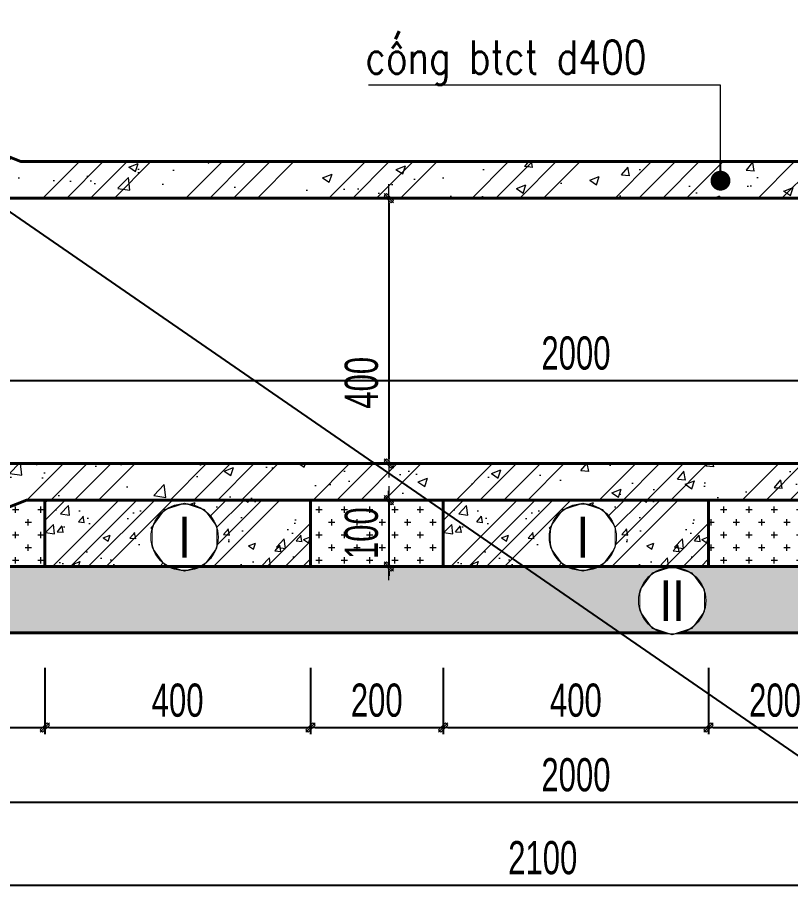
# Model space of a CAD drawing. Header units: inches. Extents: x 2792 to 53517, y -20644 to 27576.
# Drawn here: x 36331 to 37495, y 17939 to 19260 of the extents above; entities that cross this region are included whole.
import ezdxf
from ezdxf.enums import TextEntityAlignment as Align

# ---------------------------------------------------------------- set-up
doc = ezdxf.new("R2010")
doc.units = ezdxf.units.IN
doc.header["$MEASUREMENT"] = 0
doc.set_wipeout_variables(frame=1)
for name, color, linetype, lineweight in [('CAT1', 2, 'Continuous', 40), ('dim', 144, 'Continuous', 13), ('LC Dim', 8, 'Continuous', 18), ('LC Hatch', 252, 'Continuous', 9), ('LC ISO', 153, 'Continuous', 13), ('LC Net manh', 9, 'Continuous', 5), ('LC Text1', 3, 'Continuous', 20)]:
    doc.layers.add(name, color=color, linetype=linetype, lineweight=lineweight)
doc.layers.add('KCS_Plotter', color=11, linetype='Continuous', plot=False)
doc.styles.add('General text 2', font='arial.ttf')
doc.styles.add('HOATBIF', font='hoatbif.shx', dxfattribs={"width": 0.7})
doc.styles.add('LC 3', font='vnsimli.shx', dxfattribs={"width": 0.75})
doc.styles.add('TXTDIM', font='', dxfattribs={"width": 0.7})
doc.styles.get('TXTDIM').set_extended_font_data('.VnArial')
doc.dimstyles.new('1-100(1-25)', dxfattribs={"dimscale": 25, "dimtxt": 2.5, "dimasz": 0.35, "dimexe": 0.5, "dimexo": 0, "dimgap": 0.8, "dimtad": 1, "dimdec": 0, "dimzin": 0, "dimdsep": 46, "dimtxsty": 'HOATBIF', "dimblk1": 'DOT', "dimblk2": 'DOT', "dimsah": 1, "dimcen": -1, "dimdle": 1, "dimclrd": 256, "dimclre": 256, "dimclrt": 4, "dimadec": 3, "dimazin": 2, "dimtfac": 0.3333333333333333, "dimtdec": 0, "dimtix": 1, "dimtmove": 2, "dimatfit": 3, "dimldrblk": 'DOT', "dimfxl": 1, "dimtvp": 0.8333333333333331, "dimtolj": 1, "dimtzin": 0, "dimarcsym": 0})
doc.dimstyles.new('DIM 20', dxfattribs={"dimscale": 20, "dimtxt": 2, "dimasz": 0.3, "dimexe": 0.5, "dimexo": 0, "dimgap": 0.5, "dimtad": 1, "dimdec": 0, "dimzin": 12, "dimdsep": 46, "dimtxsty": 'TXTDIM', "dimblk": 'SLASH', "dimcen": 1.5, "dimclrd": 144, "dimclre": 144, "dimclrt": 1, "dimadec": 0, "dimazin": 0, "dimtfac": 1, "dimtdec": 0, "dimtix": 1, "dimtmove": 0, "dimatfit": 3, "dimldrblk": 'DOT', "dimfxl": 2, "dimtolj": 1, "dimtzin": 0, "dimlwd": 9, "dimlwe": 9, "dimarcsym": 1})
pattern_1 = [(0, (-21988.71400788117, 29167.47383238235), (19.05, 19.05), [9.524999999999999, -28.575]), (90, (-21983.95150788122, 29162.71133238263), (-19.05, 19.05), [9.524999999999999, -28.575])]
pattern_2 = [(49.99999999999999, (-21988.71400788117, 29167.47383238235), (145.7477351968032, -12.75126843112247), [15.24, -167.64]), (355, (-21988.71400788117, 29167.47383238235), (-28.19426078053359, 152.845314305744), [12.192, -134.112]), (100.451, (-21976.56840788112, 29166.41123238252), (117.5540013327674, 140.0933502562335), [12.952, -142.472]), (49.99999999999999, (-21828.71400788117, 29327.47383238235), (145.7477351968032, -12.75126843112247), [15.24, -167.64]), (355, (-21828.71400788117, 29327.47383238235), (-28.19426078053359, 152.845314305744), [12.192, -134.112]), (100.451, (-21816.56840788112, 29326.41123238252), (117.5540013327674, 140.0933502562335), [12.952, -142.472]), (46.18420000000002, (-21988.71400788117, 29208.11383238249), (216.863232713704, -33.63386234618172), [22.85999999999995, -251.4599999999996]), (96.6356, (-21970.64208788116, 29205.31103238231), (189.9233875729897, 197.9404447120394), [19.428, -213.708]), (351.1840000000001, (-21988.71400788117, 29208.11383238249), (189.9236846511471, 197.9400942884782), [18.288, -201.168]), (46.18420000000002, (-21828.71400788117, 29368.11383238249), (216.863232713704, -33.63386234618172), [22.85999999999995, -251.4599999999996]), (96.6356, (-21810.64208788116, 29365.31103238231), (189.9233875729897, 197.9404447120394), [19.428, -213.708]), (351.1840000000001, (-21828.71400788117, 29368.11383238249), (189.9236846511471, 197.9400942884782), [18.288, -201.168]), (21, (-21968.39400788122, 29197.95383238234), (121.2919038683066, -81.81241481341), [15.24, -167.64]), (326.0000000000001, (-21968.39400788122, 29197.95383238234), (49.44162267811766, 147.3503728978554), [12.192, -134.112]), (71.4514, (-21958.28640788112, 29191.13615238247), (170.7331926160996, 65.53828617284596), [12.952, -142.472]), (21, (-21808.39400788122, 29357.95383238234), (121.2919038683066, -81.81241481341), [15.24, -167.64]), (326.0000000000001, (-21808.39400788122, 29357.95383238234), (49.44162267811766, 147.3503728978554), [12.192, -134.112]), (71.4514, (-21798.28640788112, 29351.13615238247), (170.7331926160996, 65.53828617284596), [12.952, -142.472]), (37.50000000000001, (-21988.71400788117, 29167.47383238235), (2.470882600473454, 67.64403109852249), [0, -132.4864, 0, -136.144, 0, -134.62]), (7.499999999999999, (-21988.71400788117, 29167.47383238235), (53.4557300082446, 80.14445985449561), [0, -77.6224, 0, -129.4384, 0, -51.30800000000001]), (327.5, (-22034.02760788117, 29167.47383238235), (108.4724761334971, -4.582995194138755), [0, -50.8, 0, -158.496, 0, -210.312]), (317.5, (-22054.34760788123, 29167.47383238235), (118.5033451088144, 20.34119282666643), [0, -66.04, 0, -105.2576, 0, -149.352]), (45, (-21988.71400788117, 29167.47383238235), (-107.7630734528298, 107.7630734528299), []), (45, (-21952.79296788113, 29167.47383238235), (-107.7630734528298, 107.7630734528299), []), (45, (-21916.8719278812, 29167.47383238235), (-107.7630734528298, 107.7630734528299), []), (45, (-21880.95080788113, 29167.47383238235), (-107.7630734528298, 107.7630734528299), [])]

# ---------------------------------------------------------------- blocks, each defined once
blk = doc.blocks.new('DOT')
at = {"layer": 'LC Dim'}
blk.add_line((-3, 0), (3, 0), dxfattribs=at)
at = {"layer": 'LC Dim', "color": 4}
blk.add_line((-1, -1), (1, 1), dxfattribs=at)
blk.add_lwpolyline([(0.5, 1), (-1, -0.5), (-0.5, -1), (1, 0.5)], close=True, dxfattribs=at)
blk = doc.blocks.new('*D164')
at = {"layer": 'Defpoints', "color": 0, "ltscale": 2, "transparency": 16777216}
for p in [(36072.25724811381, 18280.12295723613), (38172.25724811381, 18280.12295723613), (38172.25724811381, 17952.67464605393)]:
    blk.add_point(p, dxfattribs=at)
at = {"layer": 'LC Dim', "lineweight": -2, "ltscale": 2, "transparency": 16777216}
for p, q in [((36072.25724811381, 18280.12295723613), (36072.25724811381, 17942.67464605393)), ((38172.25724811381, 18280.12295723613), (38172.25724811381, 17942.67464605393)), ((36079.25724811381, 17952.67464605393), (38165.25724811381, 17952.67464605393))]:
    blk.add_line(p, q, dxfattribs=at)
at = {"layer": 'LC Dim', "lineweight": -2, "ltscale": 2, "transparency": 16777216, "xscale": 7, "yscale": 7, "zscale": 7, "rotation": 180}
blk.add_blockref('DOT', (36072.25724811381, 17952.67464605393), dxfattribs=at)
at = {"layer": 'LC Dim', "lineweight": -2, "ltscale": 2, "transparency": 16777216, "xscale": 7, "yscale": 7, "zscale": 7}
blk.add_blockref('DOT', (38172.25724811381, 17952.67464605393), dxfattribs=at)
at = {"layer": 'LC Dim', "color": 4, "ltscale": 2, "transparency": 16777216, "insert": (37122.25724811381, 17993.67464605393), "char_height": 50, "attachment_point": 5, "style": 'HOATBIF'}
blk.add_mtext('\\A1;2100', dxfattribs=at)
blk = doc.blocks.new('_Dot')
at = {"color": 0, "linetype": 'ByBlock', "lineweight": -2}
blk.add_line((-0.5, 0), (-1, 0), dxfattribs=at)
at = {"color": 0, "linetype": 'ByBlock', "const_width": 0.5}
blk.add_lwpolyline([(-0.25, 0, 1), (0.25, 0, 1)], format="xyb", close=True, dxfattribs=at)
blk = doc.blocks.new('*D165')
at = {"layer": 'Defpoints', "color": 0, "ltscale": 2, "transparency": 16777216}
for p in [(36172.25724811381, 18280.12295723613), (38172.25724811381, 18280.12295723613), (38172.25724811381, 18077.67464605393)]:
    blk.add_point(p, dxfattribs=at)
at = {"layer": 'LC Dim', "lineweight": -2, "ltscale": 2, "transparency": 16777216}
for p, q in [((36172.25724811381, 18280.12295723613), (36172.25724811381, 18067.67464605393)), ((38172.25724811381, 18280.12295723613), (38172.25724811381, 18067.67464605393)), ((36179.25724811381, 18077.67464605393), (38165.25724811381, 18077.67464605393))]:
    blk.add_line(p, q, dxfattribs=at)
at = {"layer": 'LC Dim', "lineweight": -2, "ltscale": 2, "transparency": 16777216, "xscale": 7, "yscale": 7, "zscale": 7, "rotation": 180}
blk.add_blockref('DOT', (36172.25724811381, 18077.67464605393), dxfattribs=at)
at = {"layer": 'LC Dim', "lineweight": -2, "ltscale": 2, "transparency": 16777216, "xscale": 7, "yscale": 7, "zscale": 7}
blk.add_blockref('DOT', (38172.25724811381, 18077.67464605393), dxfattribs=at)
at = {"layer": 'LC Dim', "color": 4, "ltscale": 2, "transparency": 16777216, "insert": (37172.25724811381, 18118.67464605393), "char_height": 50, "attachment_point": 5, "style": 'HOATBIF'}
blk.add_mtext('\\A1;2000', dxfattribs=at)
blk = doc.blocks.new('*D167')
at = {"layer": 'Defpoints', "color": 0, "ltscale": 2, "transparency": 16777216}
for p in [(36699.25484530065, 18988.00828226237), (36693.25484530065, 18588.00828226237), (36890.27564213913, 18588.00828226237)]:
    blk.add_point(p, dxfattribs=at)
at = {"layer": 'LC Dim', "lineweight": -2, "ltscale": 2, "transparency": 16777216}
for p, q in [((36699.25484530065, 18988.00828226237), (36900.27564213913, 18988.00828226237)), ((36890.27564213913, 18981.00828226237), (36890.27564213913, 18595.00828226237)), ((36693.25484530065, 18588.00828226237), (36900.27564213913, 18588.00828226237))]:
    blk.add_line(p, q, dxfattribs=at)
at = {"layer": 'LC Dim', "lineweight": -2, "ltscale": 2, "transparency": 16777216, "xscale": 7, "yscale": 7, "zscale": 7}
for p, rotation in [((36890.27564213913, 18988.00828226237), 90), ((36890.27564213913, 18588.00828226237), 270)]:
    blk.add_blockref('DOT', p, dxfattribs=dict(at, rotation=rotation))
at = {"layer": 'LC Dim', "color": 4, "ltscale": 2, "transparency": 16777216, "insert": (36849.27564213711, 18709.69280064991), "char_height": 50, "attachment_point": 5, "rotation": 90, "style": 'HOATBIF'}
blk.add_mtext('\\A1;400', dxfattribs=at)
blk = doc.blocks.new('SLASH')
at = {"layer": 'dim', "color": 16, "linetype": 'Continuous'}
for p, q in [((-0.6, -0.6), (0.6, 0.6)), ((-1.2, 0), (1.2, 0))]:
    blk.add_line(p, q, dxfattribs=at)
blk = doc.blocks.new('*D168')
at = {"layer": 'Defpoints', "color": 0, "ltscale": 2, "transparency": 16777216}
for p in [(36700.68470385132, 18533.00828226237), (36656.16909738044, 18433.00828226237), (36890.27564213913, 18433.00828226237)]:
    blk.add_point(p, dxfattribs=at)
at = {"layer": 'LC Dim', "lineweight": -2, "ltscale": 2, "transparency": 16777216}
for p, q in [((36890.27564213913, 18540.00828226237), (36890.27564213913, 18547.00828226237)), ((36700.68470385132, 18533.00828226237), (36900.27564213913, 18533.00828226237)), ((36890.27564213913, 18533.00828226237), (36890.27564213913, 18433.00828226237)), ((36656.16909738044, 18433.00828226237), (36900.27564213913, 18433.00828226237)), ((36890.27564213913, 18426.00828226237), (36890.27564213913, 18419.00828226237))]:
    blk.add_line(p, q, dxfattribs=at)
at = {"layer": 'LC Dim', "lineweight": -2, "ltscale": 2, "transparency": 16777216, "xscale": 7, "yscale": 7, "zscale": 7}
for p, rotation in [((36890.27564213913, 18533.00828226237), 270), ((36890.27564213913, 18433.00828226237), 90)]:
    blk.add_blockref('DOT', p, dxfattribs=dict(at, rotation=rotation))
at = {"layer": 'LC Dim', "color": 4, "ltscale": 2, "transparency": 16777216, "insert": (36849.27564213913, 18483.00828226236), "char_height": 50, "attachment_point": 5, "rotation": 90, "style": 'HOATBIF'}
blk.add_mtext('\\A1;100', dxfattribs=at)
blk = doc.blocks.new('*D169')
at = {"layer": 'Defpoints', "color": 0, "ltscale": 2, "transparency": 16777216}
for p in [(38172.25724811381, 18713.25897840038), (36172.25724811381, 18691.44835506286), (38172.25724811381, 18691.44835506286)]:
    blk.add_point(p, dxfattribs=at)
at = {"layer": 'LC Dim', "lineweight": -2, "ltscale": 2, "transparency": 16777216}
for p, q in [((36172.25724811381, 18691.44835506286), (36172.25724811381, 18723.25897840038)), ((38172.25724811381, 18691.44835506286), (38172.25724811381, 18723.25897840038)), ((36179.25724811381, 18713.25897840038), (38165.25724811381, 18713.25897840038))]:
    blk.add_line(p, q, dxfattribs=at)
at = {"layer": 'LC Dim', "lineweight": -2, "ltscale": 2, "transparency": 16777216, "xscale": 7, "yscale": 7, "zscale": 7, "rotation": 180}
blk.add_blockref('DOT', (36172.25724811381, 18713.25897840038), dxfattribs=at)
at = {"layer": 'LC Dim', "lineweight": -2, "ltscale": 2, "transparency": 16777216, "xscale": 7, "yscale": 7, "zscale": 7}
blk.add_blockref('DOT', (38172.25724811381, 18713.25897840038), dxfattribs=at)
at = {"layer": 'LC Dim', "color": 4, "ltscale": 2, "transparency": 16777216, "insert": (37172.25724811381, 18754.25897840038), "char_height": 50, "attachment_point": 5, "style": 'HOATBIF'}
blk.add_mtext('\\A1;2000', dxfattribs=at)
blk = doc.blocks.new('*U7')
at = {"layer": 'Defpoints'}
blk.add_lwpolyline([(0, 4.25), (-2.498087322243009, 3.438322226093531), (-4.041990194254393, 1.313322226093531), (-4.041990194254393, -1.313322226093531), (-2.498087322243009, -3.438322226093531), (0, -4.25), (2.498087322243009, -3.438322226093531), (4.041990194254393, -1.313322226093531), (4.041990194254393, 1.313322226093531), (2.498087322243009, 3.438322226093531)], close=True, dxfattribs=at)
at = {"layer": 'LC Text1', "style": 'General text 2', "width": 0.8, "flags": 8}
blk.add_attdef('SYMBOL', text='', height=5.2, dxfattribs=at).set_placement((0, 0), align=Align.MIDDLE_CENTER)
blk.add_wipeout([(0, 4.249999999999972), (-2.4980873222429807, 3.438322226093476), (-4.041990194254396, 1.3133222260935042), (-4.041990194254396, -1.3133222260935895), (-2.4980873222429807, -3.4383222260935895), (0, -4.25), (2.4980873222429807, -3.4383222260935895), (4.041990194254396, -1.3133222260935895), (4.041990194254396, 1.3133222260935042), (2.4980873222429807, 3.438322226093476)]).dxf.layer = 'LC Net manh'
at = {"layer": 'LC ISO'}
blk.add_circle((0, 0), 4.25, dxfattribs=at)
blk = doc.blocks.new('*D218')
at = {"layer": 'Defpoints', "color": 0, "ltscale": 2, "transparency": 16777216}
for p in [(36172.25724811381, 18280.12295723613), (36372.15220632329, 18280.12295723613), (36372.15220632329, 18190.08453655709)]:
    blk.add_point(p, dxfattribs=at)
at = {"layer": 'LC Dim', "lineweight": -2, "ltscale": 2, "transparency": 16777216}
for p, q in [((36172.25724811381, 18280.12295723613), (36172.25724811381, 18180.08453655709)), ((36372.15220632329, 18280.12295723613), (36372.15220632329, 18180.08453655709)), ((36179.25724811381, 18190.08453655709), (36365.15220632329, 18190.08453655709))]:
    blk.add_line(p, q, dxfattribs=at)
at = {"layer": 'LC Dim', "lineweight": -2, "ltscale": 2, "transparency": 16777216, "xscale": 7, "yscale": 7, "zscale": 7, "rotation": 180}
blk.add_blockref('DOT', (36172.25724811381, 18190.08453655709), dxfattribs=at)
at = {"layer": 'LC Dim', "lineweight": -2, "ltscale": 2, "transparency": 16777216, "xscale": 7, "yscale": 7, "zscale": 7}
blk.add_blockref('DOT', (36372.15220632329, 18190.08453655709), dxfattribs=at)
at = {"layer": 'LC Dim', "color": 4, "ltscale": 2, "transparency": 16777216, "insert": (36272.20472721855, 18231.08453655709), "char_height": 50, "attachment_point": 5, "style": 'HOATBIF'}
blk.add_mtext('\\A1;200', dxfattribs=at)
blk = doc.blocks.new('*D219')
at = {"layer": 'Defpoints', "color": 0, "ltscale": 2, "transparency": 16777216}
for p in [(36372.15220632329, 18280.12295723613), (36772.15220632329, 18280.12295723613), (36772.15220632329, 18190.08453655709)]:
    blk.add_point(p, dxfattribs=at)
at = {"layer": 'LC Dim', "lineweight": -2, "ltscale": 2, "transparency": 16777216}
for p, q in [((36372.15220632329, 18280.12295723613), (36372.15220632329, 18180.08453655709)), ((36772.15220632329, 18280.12295723613), (36772.15220632329, 18180.08453655709)), ((36379.15220632329, 18190.08453655709), (36765.15220632329, 18190.08453655709))]:
    blk.add_line(p, q, dxfattribs=at)
at = {"layer": 'LC Dim', "lineweight": -2, "ltscale": 2, "transparency": 16777216, "xscale": 7, "yscale": 7, "zscale": 7, "rotation": 180}
blk.add_blockref('DOT', (36372.15220632329, 18190.08453655709), dxfattribs=at)
at = {"layer": 'LC Dim', "lineweight": -2, "ltscale": 2, "transparency": 16777216, "xscale": 7, "yscale": 7, "zscale": 7}
blk.add_blockref('DOT', (36772.15220632329, 18190.08453655709), dxfattribs=at)
at = {"layer": 'LC Dim', "color": 4, "ltscale": 2, "transparency": 16777216, "insert": (36572.15220632329, 18231.08453655709), "char_height": 50, "attachment_point": 5, "style": 'HOATBIF'}
blk.add_mtext('\\A1;400', dxfattribs=at)
blk = doc.blocks.new('*D220')
at = {"layer": 'Defpoints', "color": 0, "ltscale": 2, "transparency": 16777216}
for p in [(36772.15220632329, 18280.12295723613), (36972.15220632329, 18280.12295723613), (36972.15220632329, 18190.08453655709)]:
    blk.add_point(p, dxfattribs=at)
at = {"layer": 'LC Dim', "lineweight": -2, "ltscale": 2, "transparency": 16777216}
for p, q in [((36772.15220632329, 18280.12295723613), (36772.15220632329, 18180.08453655709)), ((36972.15220632329, 18280.12295723613), (36972.15220632329, 18180.08453655709)), ((36779.15220632329, 18190.08453655709), (36965.15220632329, 18190.08453655709))]:
    blk.add_line(p, q, dxfattribs=at)
at = {"layer": 'LC Dim', "lineweight": -2, "ltscale": 2, "transparency": 16777216, "xscale": 7, "yscale": 7, "zscale": 7, "rotation": 180}
blk.add_blockref('DOT', (36772.15220632329, 18190.08453655709), dxfattribs=at)
at = {"layer": 'LC Dim', "lineweight": -2, "ltscale": 2, "transparency": 16777216, "xscale": 7, "yscale": 7, "zscale": 7}
blk.add_blockref('DOT', (36972.15220632329, 18190.08453655709), dxfattribs=at)
at = {"layer": 'LC Dim', "color": 4, "ltscale": 2, "transparency": 16777216, "insert": (36872.15220632329, 18231.08453655709), "char_height": 50, "attachment_point": 5, "style": 'HOATBIF'}
blk.add_mtext('\\A1;200', dxfattribs=at)
blk = doc.blocks.new('*D221')
at = {"layer": 'Defpoints', "color": 0, "ltscale": 2, "transparency": 16777216}
for p in [(36972.15220632329, 18280.12295723613), (37372.15220632329, 18280.12295723613), (37372.15220632329, 18190.08453655709)]:
    blk.add_point(p, dxfattribs=at)
at = {"layer": 'LC Dim', "lineweight": -2, "ltscale": 2, "transparency": 16777216}
for p, q in [((36972.15220632329, 18280.12295723613), (36972.15220632329, 18180.08453655709)), ((37372.15220632329, 18280.12295723613), (37372.15220632329, 18180.08453655709)), ((36979.15220632329, 18190.08453655709), (37365.15220632329, 18190.08453655709))]:
    blk.add_line(p, q, dxfattribs=at)
at = {"layer": 'LC Dim', "lineweight": -2, "ltscale": 2, "transparency": 16777216, "xscale": 7, "yscale": 7, "zscale": 7, "rotation": 180}
blk.add_blockref('DOT', (36972.15220632329, 18190.08453655709), dxfattribs=at)
at = {"layer": 'LC Dim', "lineweight": -2, "ltscale": 2, "transparency": 16777216, "xscale": 7, "yscale": 7, "zscale": 7}
blk.add_blockref('DOT', (37372.15220632329, 18190.08453655709), dxfattribs=at)
at = {"layer": 'LC Dim', "color": 4, "ltscale": 2, "transparency": 16777216, "insert": (37172.15220632329, 18231.08453655709), "char_height": 50, "attachment_point": 5, "style": 'HOATBIF'}
blk.add_mtext('\\A1;400', dxfattribs=at)
blk = doc.blocks.new('*D222')
at = {"layer": 'Defpoints', "color": 0, "ltscale": 2, "transparency": 16777216}
for p in [(37372.15220632329, 18280.12295723613), (37572.15220632329, 18280.12295723613), (37572.15220632329, 18190.08453655709)]:
    blk.add_point(p, dxfattribs=at)
at = {"layer": 'LC Dim', "lineweight": -2, "ltscale": 2, "transparency": 16777216}
for p, q in [((37372.15220632329, 18280.12295723613), (37372.15220632329, 18180.08453655709)), ((37572.15220632329, 18280.12295723613), (37572.15220632329, 18180.08453655709)), ((37379.15220632329, 18190.08453655709), (37565.15220632329, 18190.08453655709))]:
    blk.add_line(p, q, dxfattribs=at)
at = {"layer": 'LC Dim', "lineweight": -2, "ltscale": 2, "transparency": 16777216, "xscale": 7, "yscale": 7, "zscale": 7, "rotation": 180}
blk.add_blockref('DOT', (37372.15220632329, 18190.08453655709), dxfattribs=at)
at = {"layer": 'LC Dim', "lineweight": -2, "ltscale": 2, "transparency": 16777216, "xscale": 7, "yscale": 7, "zscale": 7}
blk.add_blockref('DOT', (37572.15220632329, 18190.08453655709), dxfattribs=at)
at = {"layer": 'LC Dim', "color": 4, "ltscale": 2, "transparency": 16777216, "insert": (37472.15220632329, 18231.08453655709), "char_height": 50, "attachment_point": 5, "style": 'HOATBIF'}
blk.add_mtext('\\A1;200', dxfattribs=at)

msp = doc.modelspace()

# ---------------------------------------------------------------- hatches: boundary and pattern name
at = {"layer": 'LC Hatch'}
h = msp.add_hatch(dxfattribs=at)
h.set_pattern_fill('BT-DA1X2', color=256, scale=0.8, style=0, pattern_type=2)
h.set_pattern_definition(pattern_2)
edge = h.paths.add_edge_path()
edge.add_line((38172.25724811381, 19043.00828226237), (36336.15220632329, 19043.00828226237))
edge.add_line((36336.15220632329, 19043.00828226237), (36195.25724811405, 19098.50828226237))
edge.add_line((36195.25724811405, 19098.5082822619), (36172.25724811381, 19098.5082822619))
edge.add_line((36172.25724811381, 19098.5082822619), (36097.25724811381, 19098.5082822619))
edge.add_line((36097.25724811381, 19098.5082822619), (36080.25724811405, 19098.5082822619))
edge.add_line((36080.25724811405, 19098.5082822619), (36080.25724811405, 19057.29703027615))
edge.add_arc((36090.25724811405, 19057.29703027615), 10, 180.0000000000104, 245.0000000002291)
edge.add_line((36086.03106549668, 19048.23395240586), (36095.39962324251, 19043.86532218335))
edge.add_arc((36099.62580585987, 19052.92840005364), 10.00000000002274, 245.0000000001976, 268.1665383511364)
edge.add_line((36099.30586104532, 19042.9335195981), (36162.57719292847, 19040.90814924613))
edge.add_arc((36162.25724811381, 19030.91326879058), 10.00000000000245, 1.0402345651527867e-11, 88.16653835113271, ccw=False)
edge.add_line((36172.25724811381, 19030.91326879058), (36172.25724811381, 18988.0082822619))
edge.add_line((36172.25724811381, 18988.00828226237), (38172.25724811381, 18988.00828226237))
edge.add_line((38172.25724811381, 18988.00828226237), (38172.25724811381, 19043.00828226237))
at = {"layer": 'LC Hatch', "lineweight": 18}
h = msp.add_hatch(dxfattribs=at)
h.set_pattern_fill('CROSS', color=256, scale=3)
h.set_pattern_definition(pattern_1)
h.paths.add_polyline_path([(36372.15220632329, 18533.00828226237), (36344.59893394501, 18533.00828226237), (36203.70397573576, 18477.50828226237), (36180.70397573553, 18477.50828226237), (36105.70397573553, 18477.50828226237), (36088.70397573576, 18477.50828226237), (36088.70397573576, 18518.71953424811), (36077.25724811381, 18533.00828226237), (35922.15220632329, 18533.00828226237), (35922.15220632329, 18433.00828226237), (36372.15220632329, 18433.00828226237)])
at = {"layer": 'LC Hatch', "ltscale": 200}
h = msp.add_hatch(dxfattribs=at)
h.set_pattern_fill('BT-DA1X2', color=256, scale=0.6, pattern_type=2)
h.set_pattern_definition([(49.99999999999999, (22997.81191321783, 48529.50196368946), (109.3108013976024, -9.563451323341852), [11.43, -125.73]), (355, (22997.81191321783, 48529.50196368946), (-21.14569558540019, 114.633985729308), [9.144, -100.584]), (100.451, (23006.92111321778, 48528.70501368959), (88.16550099957554, 105.0700126921751), [9.714, -106.854]), (49.99999999999999, (23117.81191321783, 48649.50196368946), (109.3108013976024, -9.563451323341852), [11.43, -125.73]), (355, (23117.81191321783, 48649.50196368946), (-21.14569558540019, 114.633985729308), [9.144, -100.584]), (100.451, (23126.92111321778, 48648.70501368959), (88.16550099957554, 105.0700126921751), [9.714, -106.854]), (46.18420000000002, (22997.81191321783, 48559.98196368944), (162.6474245352779, -25.22539675963629), [17.1449999999999, -188.5949999999992]), (96.6356, (23011.36585321785, 48557.87986368965), (142.4425406797423, 148.4553335340295), [14.571, -160.281]), (351.1840000000001, (22997.81191321783, 48559.98196368944), (142.4427634883604, 148.4550707163586), [13.716, -150.876]), (46.18420000000002, (23117.81191321783, 48679.98196368944), (162.6474245352779, -25.22539675963629), [17.1449999999999, -188.5949999999992]), (96.6356, (23131.36585321785, 48677.87986368965), (142.4425406797423, 148.4553335340295), [14.571, -160.281]), (351.1840000000001, (23117.81191321783, 48679.98196368944), (142.4427634883604, 148.4550707163586), [13.716, -150.876]), (21, (23013.05191321782, 48552.36196368933), (90.96892790122996, -61.3593111100575), [11.43, -125.73]), (326.0000000000001, (23013.05191321782, 48552.36196368933), (37.08121700858824, 110.5127796733916), [9.144, -100.584]), (71.4514, (23020.63261321776, 48547.24870368931), (128.0498944620747, 49.15371462963447), [9.714, -106.854]), (21, (23133.05191321782, 48672.36196368933), (90.96892790122996, -61.3593111100575), [11.43, -125.73]), (326.0000000000001, (23133.05191321782, 48672.36196368933), (37.08121700858824, 110.5127796733916), [9.144, -100.584]), (71.4514, (23140.63261321776, 48667.24870368931), (128.0498944620747, 49.15371462963447), [9.714, -106.854]), (37.50000000000001, (22997.81191321783, 48529.50196368946), (1.85316195035509, 50.73302332389186), [0, -99.3648, 0, -102.108, 0, -100.965]), (7.499999999999999, (22997.81191321783, 48529.50196368946), (40.09179750618345, 60.10834489087171), [0, -58.21679999999999, 0, -97.0788, 0, -38.481]), (327.5, (22963.82671321784, 48529.50196368946), (81.35435710012284, -3.437246395604066), [0, -38.1, 0, -118.872, 0, -157.734]), (317.5, (22948.58671321785, 48529.50196368946), (88.87750883161083, 15.25589461999982), [0, -49.52999999999999, 0, -78.9432, 0, -112.014]), (45, (22997.81191321783, 48529.50196368946), (-80.82230508962236, 80.82230508962239), []), (45, (23024.75269321778, 48529.50196368946), (-80.82230508962236, 80.82230508962239), []), (45, (23051.69347321784, 48529.50196368946), (-80.82230508962236, 80.82230508962239), []), (45, (23078.63431321778, 48529.50196368946), (-80.82230508962236, 80.82230508962239), [])])
h.paths.add_polyline_path([(36633.04068632337, 18476.97141557746, -0.2714530330022841), (36607.27418483498, 18433.00828226237), (36772.15220632329, 18433.00828226237), (36772.15220632329, 18533.00828226237), (36372.15220632329, 18533.00828226237), (36372.15220632329, 18433.00828226237), (36558.03022781172, 18433.00828226237, -0.2714530330022842), (36532.26372632333, 18476.97141557746, -1)])
at = {"layer": 'LC Hatch'}
h = msp.add_hatch(dxfattribs=at)
h.set_pattern_fill('GRAVEL', color=256, scale=3, style=0)
h.set_pattern_definition([(228.0127875, (-21821.06886680162, 28877.80462367088), (-609.6000000478742, -685.7999999574536), [10.2516432, -1014.91450918695]), (184.969741, (-21827.92686680162, 28870.18462367076), (914.3999996382151, 76.20000434093771), [17.59214159999993, -1741.621466805716]), (132.5104471, (-21845.45286680169, 28868.66062367056), (762.0000003218247, -838.1999997073788), [12.4044456, -1228.041683823]), (267.273689, (-21875.17086680169, 28849.61062367074), (76.20000015959175, 1523.999999991994), [16.02013559999994, -1585.993122772136]), (292.83365418, (-21875.93286680168, 28833.60862367088), (-381.0000000319022, 914.3999999866637), [15.70901099999997, -1555.194232360316]), (357.2736889999999, (-21869.83686680166, 28819.13062367076), (-1523.999999991994, 76.20000015959184), [16.02013559999994, -1585.993122772136]), (37.69424047, (-21853.83486680168, 28818.36862367066), (-990.5999999560768, -762.0000000570124), [21.1858098, -2097.393459427411]), (72.25532837, (-21837.07086680159, 28831.32262367057), (533.4000001433787, 1676.399999954366), [20.0015856, -1980.15769805715]), (121.42956562, (-21830.97486680169, 28850.37262367085), (-609.6000000864935, 990.5999999467806), [16.07439, -1591.36637096136]), (175.2363583, (-21839.35686680167, 28864.08862367086), (838.1999999879857, -76.20000013167768), [18.35139839999993, -899.2181084999978]), (222.3974378, (-21857.64486680162, 28865.6126236706), (-914.3999999707398, -838.2000000319198), [23.7323376, -2349.50317536531]), (138.81407483, (-21799.73286680161, 28848.84862367064), (-533.3999999680052, 457.2000000371754), [8.100136199999998, -801.91697473032]), (171.4692344, (-21805.82886680162, 28854.1826236709), (990.6000000266897, -152.3999998271203), [15.4104594, -1525.6391699112]), (225, (-21821.06886680162, 28856.46862367075), (-1.06581410364015e-14, -76.20000000000718), [10.7762802, -96.98679325284]), (203.19859051, (-21826.40286680165, 28865.6126236706), (381.0000000103827, 152.39999997328), [5.803239599999983, -574.5186710668178]), (291.80140949, (-21831.73686680168, 28863.32662367076), (-76.20000001594488, 228.5999999946862), [8.2069686, -402.1425897]), (30.96375653, (-21828.68886680161, 28855.70662367065), (228.6000000055915, 152.3999999916338), [13.32958979999997, -430.988944587299]), (161.56505118, (-21817.25886680168, 28862.56462367065), (152.4000000039775, -76.19999999201261), [9.6386142, -231.32694350484]), (16.389540334, (-21875.93286680168, 28863.32662367076), (762.0000000000043, 228.6000000000073), [13.50264, -1336.76480017617]), (70.34617594, (-21862.97886680165, 28867.13662367081), (-304.8000000278795, -838.1999999901122), [11.3279682, -1121.466470346]), (293.19859051, (-21817.25886680168, 28877.80462367088), (-152.3999999733979, 381.0000000106586), [11.60640299999997, -568.7155076668178]), (343.6104596700001, (-21812.68686680163, 28867.13662367081), (-762.0000000159687, 228.5999999466858), [13.50263999999997, -1336.764800176196]), (339.44395478, (-21875.93286680168, 28816.08262367081), (-380.9999999999959, 152.4000000000063), [13.02105599999996, -638.0320293931779]), (294.7751406, (-21863.74086680164, 28811.51062367065), (-381.0000004535079, 838.1999997938178), [10.9101636, -1080.1078014216]), (66.80140949, (-21816.49686680169, 28801.60462367069), (152.399999976069, 381.0000000095791), [11.606403, -568.7155076668199]), (17.35402464, (-21811.92486680164, 28812.27262367075), (-990.5999999802906, -304.8000000639739), [12.7734822, -1264.571279406]), (69.44395478, (-21853.83486680168, 28801.60462367069), (-152.4000000026538, -380.999999998939), [6.510527999999999, -644.5425573931801]), (101.309932474, (-21821.06886680162, 28801.60462367069), (-76.200000000012, 304.8000000000111), [3.885438, -384.65984893578]), (165.963756532, (-21821.8308668016, 28805.41462367075), (228.5999999999854, -76.19999999999595), [15.709011, -298.47163767207]), (186.00900596, (-21837.07086680159, 28809.2246236708), (761.999999995961, 76.2000000398806), [14.55800999999997, -1441.240945900106]), (303.69006753, (-21828.68886680161, 28848.84862367064), (-76.20000001058906, 152.3999999947111), [10.9897164, -263.7532907904]), (353.15722659, (-21822.59286680159, 28839.70462367078), (1295.40000000797, -152.3999999321818), [19.1867028, -1899.48027195093]), (60.9453959, (-21803.54286680166, 28837.41862367047), (-304.8000000083906, -533.3999999952076), [7.845247199999999, -776.6817695432999]), (90, (-21799.73286680161, 28844.27662367048), (-76.19999999999999, 76.19999999999999), [4.572, -71.62799999999999]), (120.25643716, (-21838.59486680169, 28811.51062367065), (304.7999999627149, -533.4000000212939), [10.5860088, -1048.018223196]), (48.01278749999999, (-21843.9288668016, 28820.6546236705), (609.6000000502602, 685.7999999553061), [20.5032864, -1004.66286598695]), (0, (-21830.2128668017, 28835.89462367073), (76.19999999999999, 76.19999999999999), [19.812, -56.388]), (325.3048465, (-21810.40086680167, 28835.89462367073), (762.0000002886459, -533.3999995876374), [12.0482868, -1192.7795017242]), (254.0546040999999, (-21800.49486680159, 28829.03662367072), (-76.1999999946767, -304.8000000013424), [11.0948724, -543.64950116316]), (207.64597536, (-21803.54286680166, 28818.36862367066), (-1447.8000000532, -761.9999998989225), [18.06435299999993, -1788.373932688136]), (175.42607874, (-21819.54486680164, 28809.98662367044), (-990.5999999999649, 76.19999999998434), [19.1108838, -1891.9753936872])])
h.paths.add_polyline_path([(37317.36228990433, 18431.79342577374), (37205.74518693361, 18432.18622647179, -0.2517802552789069), (37158.03022781172, 18433.00828226237), (36972.15220632329, 18433.00828226237), (36607.27418483498, 18433.00828226237, -0.260959803934444), (36558.03022781172, 18433.00828226237), (36372.15220632329, 18433.00828226237), (35628.1158762498, 18433.00828226237), (35628.1158762498, 18333.00828226237), (37303.33510637802, 18333.00828226237, -0.3338018133488979), (37266.97380990437, 18381.40494577354, -0.414213562373095)])
h.paths.add_polyline_path([(38565.28642549361, 18433.00828226237), (38422.15220632329, 18433.00828226237), (37807.27418483498, 18433.00828226237, -0.2609598039344443), (37758.03022781172, 18433.00828226237), (37572.15220632329, 18433.00828226237), (37317.36228990433, 18431.79342577374, -0.4142135623730952), (37367.7507699043, 18381.40494577354, -0.3338018133488981), (37331.38947343065, 18333.00828226237), (38565.28642549361, 18333.00828226237)])

# ---------------------------------------------------------------- linework, layer by layer
at = {"layer": 'CAT1'}
for p, q in [((35628.1158762498, 18433.00828226237, 0.0001172501881691601), (38565.28642549361, 18433.00828226237, 0.0001172501881691601)), ((35628.1158762498, 18333.00828226237, 0.0001172501881691601), (38565.28642549361, 18333.00828226237, 0.0001172501881691601))]:
    msp.add_line(p, q, dxfattribs=at)
at = {"layer": 'CAT1', "elevation": 0.0001172501882015966}
for points in [[(38077.25724811381, 19043.00828226237), (36336.15220632329, 19043.00828226237), (36195.25724811405, 19098.5082822619), (36172.25724811381, 19098.5082822619), (36097.25724811381, 19098.5082822619), (36080.25724811405, 19098.5082822619), (36080.25724811405, 19057.29703027615, 0.2914734195859567), (36086.03106549657, 19048.23395240586), (36095.39962324251, 19043.86532218289, 0.1014287875855749), (36099.30586104532, 19042.9335195981), (36162.57719292847, 19040.90814924613, -0.4048717529035671), (36172.25724811381, 19030.91326879058), (36172.25724811381, 18988.00828226237), (38172.25724811381, 18988.00828226237)], [(38085.70397573553, 18533.00828226237), (36344.59893394501, 18533.00828226237), (36203.70397573576, 18477.50828226237), (36180.70397573553, 18477.50828226237), (36105.70397573553, 18477.50828226237), (36088.70397573576, 18477.50828226237), (36088.70397573576, 18518.71953424811, -0.2914734195859567), (36094.47779311828, 18527.7826121184), (36103.84635086411, 18532.15124234138, -0.1014287875855749), (36107.75258866704, 18533.08304492617), (36171.02392055008, 18535.10841527814, 0.4048717529035671), (36180.70397573553, 18545.10329573369), (36180.70397573553, 18588.00828226237), (38180.70397573553, 18588.00828226237)]]:
    msp.add_lwpolyline(points, format="xyb", dxfattribs=at)

# ---------------------------------------------------------------- texts
at = {"layer": 'LC Text1', "color": 3, "style": 'LC 3', "width": 0.8}
msp.add_text('cèng btct d400', height=50.00000000001614, dxfattribs=at).set_placement((36855.18419047393, 19175.35897414712, 0.0001172501881691601))

# ---------------------------------------------------------------- dimensions: what is measured, and where the dimension line sits
at = {"layer": 'LC Dim', "ltscale": 2}
dim = msp.add_linear_dim(base=(36890.27564213913, 18588.00828226237, 0.0001172501899993601), p1=(36699.25484530064, 18988.00828226237, 0.0001172501899993601), p2=(36693.25484530064, 18588.00828226237, 0.0001172501899993601), angle=90, dimstyle='1-100(1-25)', override={"dimscale": 20}, dxfattribs=at)
dim.commit()
dim.dimension.update_dxf_attribs({"geometry": '*D167', "text_midpoint": (36849.27564213711, 18709.69280064991, 0.0001172501899993601), "dimtype": 160})
for base, p1, p2, picture, middle in [((38172.25724811381, 18713.25897840038, 0.0001172501881691601), (36172.25724811381, 18691.44835506286, 0.0001172501899993601), (38172.25724811381, 18691.44835506286, 0.0001172501899993601), '*D169', (37172.25724811381, 18754.25897840038, 0.0001172501881691601)), ((38172.25724811381, 17952.67464605393, 0.0001172501899993601), (36072.25724811381, 18280.12295723613, 0.0001172501881691601), (38172.25724811381, 18280.12295723613, 0.0001172501881691601), '*D164', (37122.25724811381, 17993.67464605393, 0.0001172501899993601)), ((38172.25724811381, 18077.67464605393, 0.0001172501899993601), (36172.25724811381, 18280.12295723613, 0.0001172501881691601), (38172.25724811381, 18280.12295723613, 0.0001172501881691601), '*D165', (37172.25724811381, 18118.67464605393, 0.0001172501899993601)), ((36372.15220632329, 18190.08453655709, 0.0001172501881691601), (36172.25724811381, 18280.12295723613, 0.0001172501881691601), (36372.15220632329, 18280.12295723613, 0.0001172501881691601), '*D218', (36272.20472721855, 18231.08453655709, 0.0001172501881691601)), ((36772.15220632329, 18190.08453655709, 0.0001172501881691601), (36372.15220632329, 18280.12295723613, 0.0001172501881691601), (36772.15220632329, 18280.12295723613, 0.0001172501881691601), '*D219', (36572.15220632329, 18231.08453655709, 0.0001172501881691601)), ((36972.15220632329, 18190.08453655709, 0.0001172501881691601), (36772.15220632329, 18280.12295723613, 0.0001172501881691601), (36972.15220632329, 18280.12295723613, 0.0001172501881691601), '*D220', (36872.15220632329, 18231.08453655709, 0.0001172501881691601)), ((37372.15220632329, 18190.08453655709, 0.0001172501881691601), (36972.15220632329, 18280.12295723613, 0.0001172501881691601), (37372.15220632329, 18280.12295723613, 0.0001172501881691601), '*D221', (37172.15220632329, 18231.08453655709, 0.0001172501881691601)), ((37572.15220632329, 18190.08453655709, 0.0001172501881691601), (37372.15220632329, 18280.12295723613, 0.0001172501881691601), (37572.15220632329, 18280.12295723613, 0.0001172501881691601), '*D222', (37472.15220632329, 18231.08453655709, 0.0001172501881691601))]:
    dim = msp.add_linear_dim(base=base, p1=p1, p2=p2, dimstyle='1-100(1-25)', override={"dimscale": 20}, dxfattribs=at)
    dim.commit()
    dim.dimension.update_dxf_attribs({"geometry": picture, "text_midpoint": middle})
dim = msp.add_linear_dim(base=(36890.27564213913, 18433.00828226237, 0.0001172501881691601), p1=(36700.6847038513, 18533.00828226237, 0.0001172501881691601), p2=(36656.16909738043, 18433.00828226237, 0.0001172501881691601), angle=90, dimstyle='1-100(1-25)', override={"dimscale": 20}, dxfattribs=at)
dim.commit()
dim.dimension.update_dxf_attribs({"geometry": '*D168', "text_midpoint": (36849.27564213913, 18483.00828226236, 0.0001172501881691601)})

# ---------------------------------------------------------------- leaders
at = {"layer": 'LC Hatch'}
msp.add_leader([(37390.00463574654, 19014.3260608241, 0.0001172501881691601), (37390.00463574654, 19158.50043977145, 0.0001172501881691601), (36859.83945274395, 19158.50043977145, 0.0001172501881691601)], dimstyle='DIM 20', override={"dimasz": 1.5, "dimtad": 0}, dxfattribs=at)

# ---------------------------------------------------------------- next in the draw order: block references
at = {"layer": 'LC Net manh'}
ref = msp.add_blockref('*U7', (36582.65220632329, 18476.97141557746, 0.0001172501881691601), dxfattribs=dict(at, xscale=11.85611294117333, yscale=11.85611294117333, zscale=11.85611294117333))
ref.add_attrib('SYMBOL', 'I', dxfattribs={"layer": 'LC Text1', "height": 61.6517872941013, "style": 'General text 2', "width": 0.8}).set_placement((36582.65220632329, 18476.97141557746, 0.0001172501881691601), align=Align.MIDDLE_CENTER)
ref = msp.add_blockref('*U7', (37317.36228990433, 18381.40494577354, 0.0001172501881691601), dxfattribs=dict(at, xscale=11.85611294117333, yscale=11.85611294117333, zscale=11.85611294117333))
ref.add_attrib('SYMBOL', 'II', dxfattribs={"layer": 'LC Text1', "height": 61.6517872941013, "style": 'General text 2', "width": 0.8}).set_placement((37317.36228990433, 18381.40494577354, 0.0001172501881691601), align=Align.MIDDLE_CENTER)

# ---------------------------------------------------------------- next in the draw order: hatches: boundary and pattern name
at = {"layer": 'LC Hatch', "ltscale": 200}
h = msp.add_hatch(dxfattribs=at)
h.set_pattern_fill('BT-DA1X2', color=256, scale=0.6, pattern_type=2)
h.set_pattern_definition([(49.99999999999999, (23597.81191321783, 48529.50196368946), (109.3108013976024, -9.563451323341852), [11.43, -125.73]), (355, (23597.81191321783, 48529.50196368946), (-21.14569558540019, 114.633985729308), [9.144, -100.584]), (100.451, (23606.92111321778, 48528.70501368959), (88.16550099957554, 105.0700126921751), [9.714, -106.854]), (49.99999999999999, (23717.81191321783, 48649.50196368946), (109.3108013976024, -9.563451323341852), [11.43, -125.73]), (355, (23717.81191321783, 48649.50196368946), (-21.14569558540019, 114.633985729308), [9.144, -100.584]), (100.451, (23726.92111321778, 48648.70501368959), (88.16550099957554, 105.0700126921751), [9.714, -106.854]), (46.18420000000002, (23597.81191321783, 48559.98196368944), (162.6474245352779, -25.22539675963629), [17.14499999999989, -188.5949999999991]), (96.6356, (23611.36585321785, 48557.87986368965), (142.4425406797423, 148.4553335340295), [14.571, -160.281]), (351.1840000000001, (23597.81191321783, 48559.98196368944), (142.4427634883604, 148.4550707163586), [13.716, -150.876]), (46.18420000000002, (23717.81191321783, 48679.98196368944), (162.6474245352779, -25.22539675963629), [17.14499999999989, -188.5949999999991]), (96.6356, (23731.36585321785, 48677.87986368965), (142.4425406797423, 148.4553335340295), [14.571, -160.281]), (351.1840000000001, (23717.81191321783, 48679.98196368944), (142.4427634883604, 148.4550707163586), [13.716, -150.876]), (21, (23613.05191321782, 48552.36196368933), (90.96892790122996, -61.3593111100575), [11.43, -125.73]), (326.0000000000001, (23613.05191321782, 48552.36196368933), (37.08121700858824, 110.5127796733916), [9.144, -100.584]), (71.4514, (23620.63261321776, 48547.24870368931), (128.0498944620747, 49.15371462963447), [9.714, -106.854]), (21, (23733.05191321782, 48672.36196368933), (90.96892790122996, -61.3593111100575), [11.43, -125.73]), (326.0000000000001, (23733.05191321782, 48672.36196368933), (37.08121700858824, 110.5127796733916), [9.144, -100.584]), (71.4514, (23740.63261321776, 48667.24870368931), (128.0498944620747, 49.15371462963447), [9.714, -106.854]), (37.50000000000001, (23597.81191321783, 48529.50196368946), (1.85316195035509, 50.73302332389186), [0, -99.3648, 0, -102.108, 0, -100.965]), (7.499999999999999, (23597.81191321783, 48529.50196368946), (40.09179750618345, 60.10834489087171), [0, -58.21679999999999, 0, -97.0788, 0, -38.481]), (327.5, (23563.82671321784, 48529.50196368946), (81.35435710012284, -3.437246395604066), [0, -38.1, 0, -118.872, 0, -157.734]), (317.5, (23548.58671321785, 48529.50196368946), (88.87750883161083, 15.25589461999982), [0, -49.52999999999999, 0, -78.9432, 0, -112.014]), (45, (23597.81191321783, 48529.50196368946), (-80.82230508962236, 80.82230508962239), []), (45, (23624.75269321778, 48529.50196368946), (-80.82230508962236, 80.82230508962239), []), (45, (23651.69347321784, 48529.50196368946), (-80.82230508962236, 80.82230508962239), []), (45, (23678.63431321778, 48529.50196368946), (-80.82230508962236, 80.82230508962239), [])])
h.paths.add_polyline_path([(37233.04068632337, 18476.97141557746, -0.2714530330022841), (37207.27418483498, 18433.00828226237), (37372.15220632329, 18433.00828226237), (37372.15220632329, 18533.00828226237), (36972.15220632329, 18533.00828226237), (36972.15220632329, 18433.00828226237), (37158.03022781172, 18433.00828226237, -0.2714530330022842), (37132.26372632333, 18476.97141557746, -1)])

# ---------------------------------------------------------------- next in the draw order: linework, layer by layer
at = {"layer": 'CAT1', "elevation": 0.0001172501882015966}
msp.add_lwpolyline([(36772.15220632329, 18533.00828226237), (36772.15220632329, 18433.00828226237), (36372.15220632329, 18433.00828226237), (36372.15220632329, 18533.00828226237)], dxfattribs=at)

# ---------------------------------------------------------------- next in the draw order: block references
at = {"layer": 'LC Net manh'}
ref = msp.add_blockref('*U7', (37182.65220632329, 18476.97141557746, 0.0001172501881691601), dxfattribs=dict(at, xscale=11.85611294117333, yscale=11.85611294117333, zscale=11.85611294117333))
ref.add_attrib('SYMBOL', 'I', dxfattribs={"layer": 'LC Text1', "height": 61.6517872941013, "style": 'General text 2', "width": 0.8}).set_placement((37182.65220632329, 18476.97141557746, 0.0001172501881691601), align=Align.MIDDLE_CENTER)

# ---------------------------------------------------------------- next in the draw order: hatches: boundary and pattern name
at = {"layer": 'LC Hatch'}
h = msp.add_hatch(dxfattribs=at)
h.set_pattern_fill('BT-DA1X2', color=256, scale=0.8, style=0, pattern_type=2)
h.set_pattern_definition(pattern_2)
edge = h.paths.add_edge_path()
edge.add_line((38172.25724811381, 18533.00828226237), (36336.15220632329, 18533.00828226237))
edge.add_line((36336.15220632329, 18533.00828226237), (36195.25724811405, 18477.50828226237))
edge.add_line((36195.25724811405, 18477.50828226237), (36172.25724811381, 18477.50828226237))
edge.add_line((36172.25724811381, 18477.50828226237), (36097.25724811381, 18477.50828226237))
edge.add_line((36097.25724811381, 18477.50828226237), (36080.25724811405, 18477.50828226237))
edge.add_line((36080.25724811405, 18477.50828226237), (36080.25724811405, 18518.71953424811))
edge.add_arc((36090.25724811405, 18518.71953424811), 10, 114.99999999977089, 179.9999999999896, ccw=False)
edge.add_line((36086.03106549668, 18527.78261211887), (36095.39962324251, 18532.15124234138))
edge.add_arc((36099.62580585987, 18523.08816447109), 10.00000000002274, 91.83346164886359, 114.99999999980241, ccw=False)
edge.add_line((36099.30586104532, 18533.08304492617), (36162.57719292847, 18535.10841527814))
edge.add_arc((36162.25724811381, 18545.10329573369), 10.00000000000245, 271.8334616488673, 359.9999999999896)
edge.add_line((36172.25724811381, 18545.10329573369), (36172.25724811381, 18588.00828226237))
edge.add_line((36172.25724811381, 18588.00828226237), (38172.25724811381, 18588.00828226237))
edge.add_line((38172.25724811381, 18588.00828226237), (38172.25724811381, 18533.00828226237))
at = {"layer": 'LC Hatch', "lineweight": 18}
h = msp.add_hatch(dxfattribs=at)
h.set_pattern_fill('CROSS', color=256, scale=3)
h.set_pattern_definition(pattern_1)
h.paths.add_polyline_path([(37572.15220632329, 18533.00828226237), (37372.15220632329, 18533.00828226237), (37372.15220632329, 18433.00828226237), (37572.15220632329, 18433.00828226237)])
h.paths.add_polyline_path([(36972.15220632329, 18533.00828226237), (36772.15220632329, 18533.00828226237), (36772.15220632329, 18433.00828226237), (36972.15220632329, 18433.00828226237)])
h.paths.add_polyline_path([(36886.77564213711, 18428.00828226237), (36886.77564213711, 18538.00828226237), (36811.77564213711, 18538.00828226237), (36811.77564213711, 18428.00828226237)], flags=9)

# ---------------------------------------------------------------- next in the draw order: linework, layer by layer
at = {"layer": 'CAT1', "elevation": 0.0001172501882015966}
msp.add_lwpolyline([(37372.15220632329, 18533.00828226237), (37372.15220632329, 18433.00828226237), (36972.15220632329, 18433.00828226237), (36972.15220632329, 18533.00828226237)], dxfattribs=at)
at = {"layer": 'KCS_Plotter'}
msp.add_line((34831.39372681976, 19994.41722427983, 0.0001172501882015966), (43231.39349684877, 14196.06242063843, 0.0001172501882015966), dxfattribs=at)

doc.saveas('drawing.dxf')
